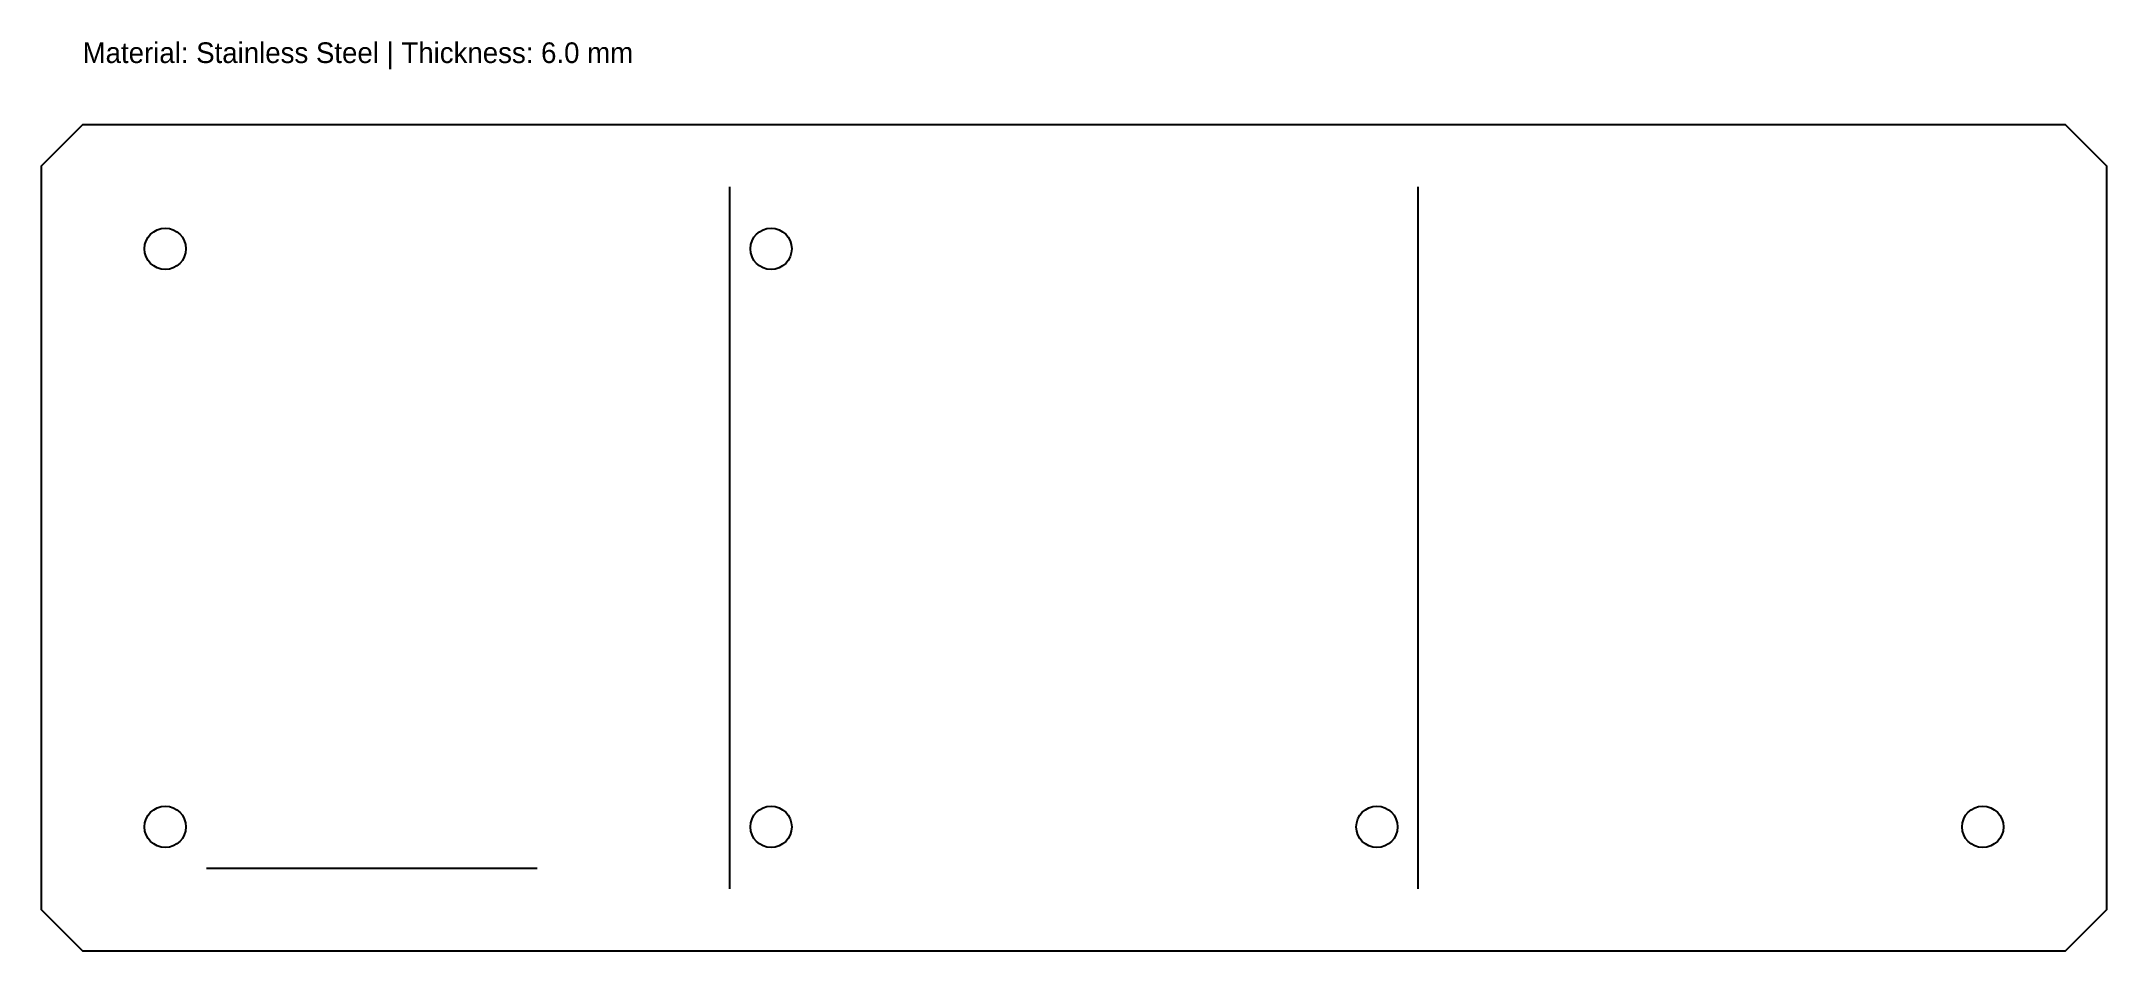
# Model space of a CAD drawing. Header units: metres. Extents: x 0 to 500, y 0 to 220.
import ezdxf

# ---------------------------------------------------------------- set-up
doc = ezdxf.new("R2010")
doc.units = ezdxf.units.M

msp = doc.modelspace()

# ---------------------------------------------------------------- linework, layer by layer
at = {"layer": 'BEND'}
for p, q in [((166.67, 15), (166.67, 185)), ((333.33, 15), (333.33, 185))]:
    msp.add_line(p, q, dxfattribs=at)
at = {"layer": 'CUT'}
msp.add_lwpolyline([(10, 0), (490, 0), (500, 10), (500, 190), (490, 200), (10, 200), (0, 190), (0, 10)], close=True, dxfattribs=at)
at = {"layer": 'HOLES'}
for centre in [(30, 170), (176.67, 170), (30, 30), (176.67, 30), (323.33, 30), (470, 30)]:
    msp.add_circle(centre, 5, dxfattribs=at)
at = {"layer": 'WELDS', "linetype": 'CONTINUOUS'}
msp.add_line((40, 20), (120, 20), dxfattribs=at)

# ---------------------------------------------------------------- texts
at = {"layer": 'NOTES'}
msp.add_text('Material: Stainless Steel | Thickness: 6.0 mm', height=5, dxfattribs=at).set_placement((10, 215))

doc.saveas('drawing.dxf')
